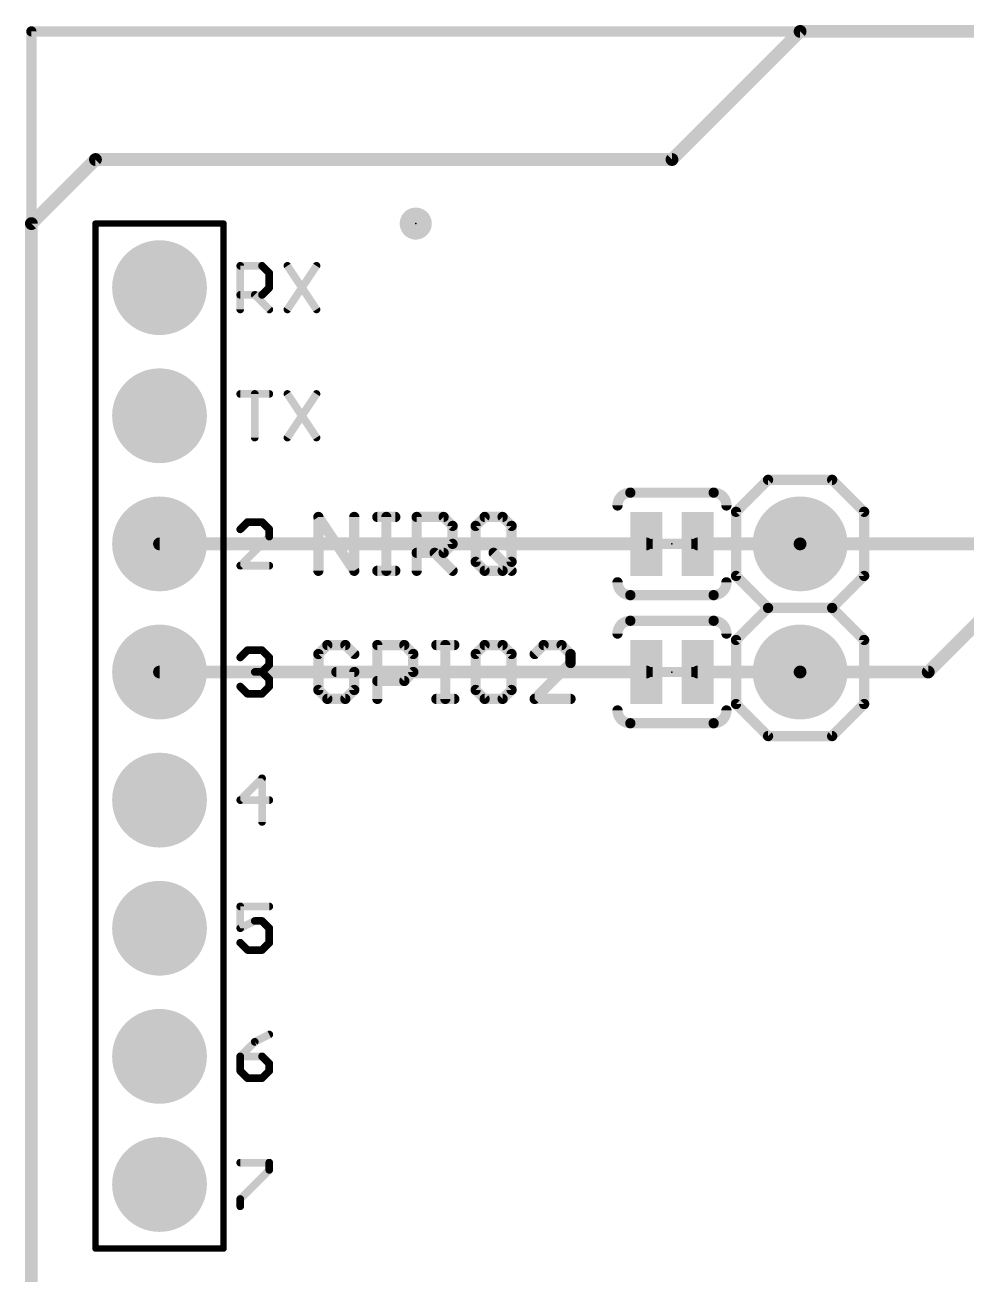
# Model space of a CAD drawing. Extents: x -19.1 to 53.5, y -15.6 to 59.8.
# Drawn here: x -0.13 to 18.53, y 35.04 to 59.82 of the extents above; entities that cross this region are included whole.
import ezdxf

# ---------------------------------------------------------------- set-up
doc = ezdxf.new("R2010")
doc.units = 0
for name, color, linetype in [('1', 12, 'CONTINUOUS'), ('16', 132, 'CONTINUOUS'), ('17', 110, 'CONTINUOUS'), ('20', 53, 'CONTINUOUS'), ('21', 41, 'CONTINUOUS'), ('23', 53, 'CONTINUOUS'), ('51', 53, 'CONTINUOUS')]:
    doc.layers.add(name, color=color, linetype=linetype)

# ---------------------------------------------------------------- blocks, each defined once
blk = doc.blocks.new('RECT')
blk.add_solid([(-0.5, -0.5), (0.5, -0.5), (-0.5, 0.5), (0.5, 0.5)])
blk = doc.blocks.new('ROUNDP')
at = {"const_width": 0.5}
blk.add_lwpolyline([(0, -0.25, 1), (0, 0.25, 1), (0, -0.25)], format="xyb", dxfattribs=at)
blk = doc.blocks.new('PIE')
at = {"const_width": 0.5}
blk.add_lwpolyline([(0, -0.25, 1), (0, 0.25, 1), (0, -0.25)], format="xyb", dxfattribs=at)

msp = doc.modelspace()

# ---------------------------------------------------------------- linework, layer by layer
at = {"layer": '1'}
for points, const_width in [([(0, 59.69), (53.34, 59.69)], 0.2032), ([(0, 0), (0, 59.69)], 0.2032), ([(2.54, 49.53), (12.192, 49.53)], 0.254), ([(12.319, 49.53), (13.081, 49.53)], 0.2032), ([(13.208, 49.53), (15.24, 49.53)], 0.254), ([(17.78, 46.99), (19.67, 48.88)], 0.254), ([(2.54, 46.99), (12.192, 46.99)], 0.254), ([(12.319, 46.99), (13.081, 46.99)], 0.2032), ([(13.208, 46.99), (15.24, 46.99)], 0.254), ([(15.24, 46.99), (17.78, 46.99)], 0.254)]:
    msp.add_lwpolyline(points, dxfattribs=dict(at, const_width=const_width))
for points, const_width in [([(0, 59.7408, 1), (0, 59.6392)], 0.1016), ([(0.0508, 59.69, 1), (-0.0508, 59.69)], 0.1016), ([(2.54, 49.5935, 1), (2.54, 49.4665)], 0.127), ([(12.192, 49.4665, 1), (12.192, 49.5935)], 0.127), ([(12.319, 49.5808, 1), (12.319, 49.4792)], 0.1016), ([(13.081, 49.4792, 1), (13.081, 49.5808)], 0.1016), ([(13.208, 49.5935, 1), (13.208, 49.4665)], 0.127), ([(15.24, 49.4665, 1), (15.24, 49.5935)], 0.127), ([(2.54, 47.0535, 1), (2.54, 46.9265)], 0.127), ([(12.192, 46.9265, 1), (12.192, 47.0535)], 0.127), ([(12.319, 47.0408, 1), (12.319, 46.9392)], 0.1016), ([(13.081, 46.9392, 1), (13.081, 47.0408)], 0.1016), ([(13.208, 47.0535, 1), (13.208, 46.9265)], 0.127), ([(15.24, 47.0535, 1), (15.24, 46.9265)], 0.127), ([(15.24, 46.9265, 1), (15.24, 47.0535)], 0.127), ([(17.7351, 47.0349, 1), (17.8249, 46.9451)], 0.127), ([(17.78, 46.9265, 1), (17.78, 47.0535)], 0.127)]:
    msp.add_lwpolyline(points, format="xyb", dxfattribs=dict(at, const_width=const_width))
at = {"layer": '16'}
for points, const_width in [([(0, 0), (0, 59.69)], 0.2032), ([(0, 59.69), (53.34, 59.69)], 0.2032), ([(15.24, 49.53), (27.94, 49.53)], 0.254)]:
    msp.add_lwpolyline(points, dxfattribs=dict(at, const_width=const_width))
for points, const_width in [([(0.0508, 59.69, 1), (-0.0508, 59.69)], 0.1016), ([(0, 59.7408, 1), (0, 59.6392)], 0.1016), ([(15.24, 49.5935, 1), (15.24, 49.4665)], 0.127)]:
    msp.add_lwpolyline(points, format="xyb", dxfattribs=dict(at, const_width=const_width))
at = {"layer": '20', "const_width": 0.2032}
for points in [[(12.7, 57.15), (15.24, 59.69)], [(15.24, 59.69), (48.26, 59.69)], [(0, 55.88), (1.27, 57.15)], [(1.27, 57.15), (12.7, 57.15)], [(0, 2.54), (0, 55.88)]]:
    msp.add_lwpolyline(points, dxfattribs=at)
at = {"layer": '20', "const_width": 0.1016}
for points in [[(15.24, 59.7408, 1), (15.24, 59.6392)], [(15.2759, 59.6541, 1), (15.2041, 59.7259)], [(1.27, 57.2008, 1), (1.27, 57.0992)], [(1.3059, 57.1141, 1), (1.2341, 57.1859)], [(12.7, 57.0992, 1), (12.7, 57.2008)], [(12.6641, 57.1859, 1), (12.7359, 57.1141)], [(0.0508, 55.88, 1), (-0.0508, 55.88)], [(-0.0359, 55.9159, 1), (0.0359, 55.8441)]]:
    msp.add_lwpolyline(points, format="xyb", dxfattribs=at)
at = {"layer": '21'}
for points, const_width in [([(4.1402, 54.1782), (4.1402, 55.0425)], 0.1524), ([(4.1402, 55.0425), (4.5724, 55.0425)], 0.1524), ([(4.5724, 55.0425), (4.7164, 54.8985)], 0.1524), ([(5.0757, 55.0425), (5.6519, 54.1782)], 0.1524), ([(5.6519, 55.0425), (5.0757, 54.1782)], 0.1524), ([(4.7164, 54.8985), (4.7164, 54.6104)], 0.1524), ([(4.5724, 54.4663), (4.1402, 54.4663)], 0.1524), ([(4.4283, 54.4663), (4.7164, 54.1782)], 0.1524), ([(4.7164, 54.6104), (4.5724, 54.4663)], 0.1524), ([(4.1402, 52.5025), (4.7164, 52.5025)], 0.1524), ([(4.4283, 51.6382), (4.4283, 52.5025)], 0.1524), ([(5.0757, 52.5025), (5.6519, 51.6382)], 0.1524), ([(5.6519, 52.5025), (5.0757, 51.6382)], 0.1524), ([(14.605, 50.8), (13.97, 50.165)], 0.2032), ([(15.875, 50.8), (14.605, 50.8)], 0.2032), ([(16.51, 50.165), (15.875, 50.8)], 0.2032), ([(11.8745, 50.546), (13.5255, 50.546)], 0.2032), ([(5.6896, 48.9966), (5.6896, 50.0643)], 0.2032), ([(5.6896, 50.0643), (6.4014, 48.9966)], 0.2032), ([(6.4014, 48.9966), (6.4014, 50.0643)], 0.2032), ([(6.859, 50.0643), (7.2149, 50.0643)], 0.2032), ([(7.0369, 48.9966), (7.0369, 50.0643)], 0.2032), ([(7.6386, 48.9966), (7.6386, 50.0643)], 0.2032), ([(7.6386, 50.0643), (8.1724, 50.0643)], 0.2032), ([(8.1724, 50.0643), (8.3504, 49.8864)], 0.2032), ([(8.808, 49.8864), (8.9859, 50.0643)], 0.2032), ([(8.9859, 50.0643), (9.3418, 50.0643)], 0.2032), ([(9.3418, 50.0643), (9.5198, 49.8864)], 0.2032), ([(13.97, 50.165), (13.97, 48.895)], 0.2032), ([(16.51, 48.895), (16.51, 50.165)], 0.2032), ([(4.2843, 49.9625), (4.1402, 49.8185)], 0.1524), ([(4.5724, 49.9625), (4.2843, 49.9625)], 0.1524), ([(4.7164, 49.8185), (4.5724, 49.9625)], 0.1524), ([(4.7164, 49.6744), (4.7164, 49.8185)], 0.1524), ([(8.3504, 49.8864), (8.3504, 49.5305)], 0.2032), ([(8.808, 49.1746), (8.808, 49.8864)], 0.2032), ([(9.5198, 49.8864), (9.5198, 49.1746)], 0.2032), ([(4.1402, 49.0982), (4.7164, 49.6744)], 0.1524), ([(8.3504, 49.5305), (8.1724, 49.3525)], 0.2032), ([(8.1724, 49.3525), (7.6386, 49.3525)], 0.2032), ([(7.9945, 49.3525), (8.3504, 48.9966)], 0.2032), ([(9.1639, 49.3525), (9.5198, 48.9966)], 0.2032), ([(4.7164, 49.0982), (4.1402, 49.0982)], 0.1524), ([(6.859, 48.9966), (7.2149, 48.9966)], 0.2032), ([(8.9859, 48.9966), (8.808, 49.1746)], 0.2032), ([(9.3418, 48.9966), (8.9859, 48.9966)], 0.2032), ([(9.5198, 49.1746), (9.3418, 48.9966)], 0.2032), ([(13.97, 48.895), (14.605, 48.26)], 0.2032), ([(15.875, 48.26), (16.51, 48.895)], 0.2032), ([(13.5255, 48.514), (11.8745, 48.514)], 0.2032), ([(14.605, 48.26), (13.97, 47.625)], 0.2032), ([(15.875, 48.26), (14.605, 48.26)], 0.2032), ([(14.605, 48.26), (15.875, 48.26)], 0.2032), ([(16.51, 47.625), (15.875, 48.26)], 0.2032), ([(11.8745, 48.006), (13.5255, 48.006)], 0.2032), ([(5.8676, 47.5243), (5.6896, 47.3464)], 0.2032), ([(6.2235, 47.5243), (5.8676, 47.5243)], 0.2032), ([(6.4014, 47.3464), (6.2235, 47.5243)], 0.2032), ([(6.859, 46.4566), (6.859, 47.5243)], 0.2032), ([(6.859, 47.5243), (7.3929, 47.5243)], 0.2032), ([(7.3929, 47.5243), (7.5708, 47.3464)], 0.2032), ([(8.0284, 47.5243), (8.3843, 47.5243)], 0.2032), ([(8.2063, 46.4566), (8.2063, 47.5243)], 0.2032), ([(8.9859, 47.5243), (8.808, 47.3464)], 0.2032), ([(9.3418, 47.5243), (8.9859, 47.5243)], 0.2032), ([(9.5198, 47.3464), (9.3418, 47.5243)], 0.2032), ([(10.1553, 47.5243), (9.9774, 47.3464)], 0.2032), ([(10.5112, 47.5243), (10.1553, 47.5243)], 0.2032), ([(10.6892, 47.3464), (10.5112, 47.5243)], 0.2032), ([(13.97, 47.625), (13.97, 46.355)], 0.2032), ([(16.51, 46.355), (16.51, 47.625)], 0.2032), ([(4.1402, 47.2785), (4.2843, 47.4225)], 0.1524), ([(4.2843, 47.4225), (4.5724, 47.4225)], 0.1524), ([(4.5724, 47.4225), (4.7164, 47.2785)], 0.1524), ([(4.7164, 47.2785), (4.7164, 47.1344)], 0.1524), ([(5.6896, 47.3464), (5.6896, 46.6346)], 0.2032), ([(7.5708, 47.3464), (7.5708, 46.9905)], 0.2032), ([(8.808, 47.3464), (8.808, 46.6346)], 0.2032), ([(9.5198, 46.6346), (9.5198, 47.3464)], 0.2032), ([(10.6892, 47.1684), (10.6892, 47.3464)], 0.2032), ([(4.7164, 47.1344), (4.5724, 46.9904)], 0.1524), ([(6.4014, 46.9905), (6.0455, 46.9905)], 0.2032), ([(6.4014, 46.6346), (6.4014, 46.9905)], 0.2032), ([(7.5708, 46.9905), (7.3929, 46.8125)], 0.2032), ([(9.9774, 46.4566), (10.6892, 47.1684)], 0.2032), ([(4.5724, 46.9904), (4.4283, 46.9904)], 0.1524), ([(4.5724, 46.9904), (4.7164, 46.8463)], 0.1524), ([(4.7164, 46.8463), (4.7164, 46.7023)], 0.1524), ([(7.3929, 46.8125), (6.859, 46.8125)], 0.2032), ([(4.2843, 46.5582), (4.1402, 46.7023)], 0.1524), ([(4.5724, 46.5582), (4.2843, 46.5582)], 0.1524), ([(4.7164, 46.7023), (4.5724, 46.5582)], 0.1524), ([(5.6896, 46.6346), (5.8676, 46.4566)], 0.2032), ([(6.2235, 46.4566), (6.4014, 46.6346)], 0.2032), ([(8.808, 46.6346), (8.9859, 46.4566)], 0.2032), ([(9.3418, 46.4566), (9.5198, 46.6346)], 0.2032), ([(5.8676, 46.4566), (6.2235, 46.4566)], 0.2032), ([(8.0284, 46.4566), (8.3843, 46.4566)], 0.2032), ([(8.9859, 46.4566), (9.3418, 46.4566)], 0.2032), ([(10.6892, 46.4566), (9.9774, 46.4566)], 0.2032), ([(13.97, 46.355), (14.605, 45.72)], 0.2032), ([(15.875, 45.72), (16.51, 46.355)], 0.2032), ([(13.5255, 45.974), (11.8745, 45.974)], 0.2032), ([(14.605, 45.72), (15.875, 45.72)], 0.2032), ([(4.5724, 44.8825), (4.1402, 44.4504)], 0.1524), ([(4.5724, 44.0182), (4.5724, 44.8825)], 0.1524), ([(4.1402, 44.4504), (4.7164, 44.4504)], 0.1524), ([(4.7164, 42.3425), (4.1402, 42.3425)], 0.1524), ([(4.1402, 42.3425), (4.1402, 41.9104)], 0.1524), ([(4.1402, 41.9104), (4.4283, 42.0544)], 0.1524), ([(4.4283, 42.0544), (4.5724, 42.0544)], 0.1524), ([(4.5724, 42.0544), (4.7164, 41.9104)], 0.1524), ([(4.7164, 41.9104), (4.7164, 41.6223)], 0.1524), ([(4.2843, 41.4782), (4.1402, 41.6223)], 0.1524), ([(4.7164, 41.6223), (4.5724, 41.4782)], 0.1524), ([(4.5724, 41.4782), (4.2843, 41.4782)], 0.1524), ([(4.4283, 39.6585), (4.1402, 39.3704)], 0.1524), ([(4.7164, 39.8025), (4.4283, 39.6585)], 0.1524), ([(4.1402, 39.3704), (4.1402, 39.0823)], 0.1524), ([(4.5724, 39.3704), (4.1402, 39.3704)], 0.1524), ([(4.7164, 39.2263), (4.5724, 39.3704)], 0.1524), ([(4.1402, 39.0823), (4.2843, 38.9382)], 0.1524), ([(4.5724, 38.9382), (4.7164, 39.0823)], 0.1524), ([(4.7164, 39.0823), (4.7164, 39.2263)], 0.1524), ([(4.2843, 38.9382), (4.5724, 38.9382)], 0.1524), ([(4.1402, 37.2625), (4.7164, 37.2625)], 0.1524), ([(4.7164, 37.1185), (4.1402, 36.5423)], 0.1524), ([(4.7164, 37.2625), (4.7164, 37.1185)], 0.1524), ([(4.1402, 36.5423), (4.1402, 36.3982)], 0.1524)]:
    msp.add_lwpolyline(points, dxfattribs=dict(at, const_width=const_width))
for points, const_width in [([(4.1783, 55.0425, 1), (4.1021, 55.0425)], 0.0762), ([(4.1402, 55.0806, 1), (4.1402, 55.0044)], 0.0762), ([(4.5993, 55.0695, 1), (4.5454, 55.0156)], 0.0762), ([(4.5724, 55.0044, 1), (4.5724, 55.0806)], 0.0762), ([(5.1074, 55.0637, 1), (5.044, 55.0214)], 0.0762), ([(5.6836, 55.0214, 1), (5.6202, 55.0637)], 0.0762), ([(4.7545, 54.8985, 1), (4.6783, 54.8985)], 0.0762), ([(4.6895, 54.8715, 1), (4.7434, 54.9254)], 0.0762), ([(4.1402, 54.5044, 1), (4.1402, 54.4282)], 0.0762), ([(4.4553, 54.4933, 1), (4.4014, 54.4394)], 0.0762), ([(4.5454, 54.4933, 1), (4.5993, 54.4394)], 0.0762), ([(4.5724, 54.4282, 1), (4.5724, 54.5044)], 0.0762), ([(4.6783, 54.6104, 1), (4.7545, 54.6104)], 0.0762), ([(4.7434, 54.5834, 1), (4.6895, 54.6373)], 0.0762), ([(4.1021, 54.1782, 1), (4.1783, 54.1782)], 0.0762), ([(4.6895, 54.1513, 1), (4.7434, 54.2051)], 0.0762), ([(5.044, 54.1993, 1), (5.1074, 54.1571)], 0.0762), ([(5.6202, 54.1571, 1), (5.6836, 54.1993)], 0.0762), ([(4.1402, 52.5406, 1), (4.1402, 52.4644)], 0.0762), ([(4.4664, 52.5025, 1), (4.3902, 52.5025)], 0.0762), ([(4.7164, 52.4644, 1), (4.7164, 52.5406)], 0.0762), ([(5.1074, 52.5237, 1), (5.044, 52.4814)], 0.0762), ([(5.6836, 52.4814, 1), (5.6202, 52.5237)], 0.0762), ([(4.3902, 51.6382, 1), (4.4664, 51.6382)], 0.0762), ([(5.044, 51.6593, 1), (5.1074, 51.6171)], 0.0762), ([(5.6202, 51.6171, 1), (5.6836, 51.6593)], 0.0762), ([(14.605, 50.8508, 1), (14.605, 50.7492)], 0.1016), ([(14.6409, 50.7641, 1), (14.5691, 50.8359)], 0.1016), ([(15.9109, 50.8359, 1), (15.8391, 50.7641)], 0.1016), ([(15.875, 50.7492, 1), (15.875, 50.8508)], 0.1016), ([(11.8745, 50.546, 0.4142), (11.6205, 50.292)], 0.2032), ([(11.8745, 50.5968, 1), (11.8745, 50.4952)], 0.1016), ([(11.8745, 50.4952, 1), (11.8745, 50.5968)], 0.1016), ([(13.7795, 50.292, 0.4142), (13.5255, 50.546)], 0.2032), ([(13.5255, 50.5968, 1), (13.5255, 50.4952)], 0.1016), ([(13.5255, 50.4952, 1), (13.5255, 50.5968)], 0.1016), ([(11.5697, 50.292, 1), (11.6713, 50.292)], 0.1016), ([(13.7287, 50.292, 1), (13.8303, 50.292)], 0.1016), ([(5.7404, 50.0643, 1), (5.6388, 50.0643)], 0.1016), ([(5.7319, 50.0925, 1), (5.6473, 50.0361)], 0.1016), ([(6.4522, 50.0643, 1), (6.3506, 50.0643)], 0.1016), ([(6.859, 50.1151, 1), (6.859, 50.0135)], 0.1016), ([(7.0877, 50.0643, 1), (6.9861, 50.0643)], 0.1016), ([(7.2149, 50.0135, 1), (7.2149, 50.1151)], 0.1016), ([(7.6894, 50.0643, 1), (7.5878, 50.0643)], 0.1016), ([(7.6386, 50.1151, 1), (7.6386, 50.0135)], 0.1016), ([(8.2084, 50.1002, 1), (8.1365, 50.0284)], 0.1016), ([(8.1724, 50.0135, 1), (8.1724, 50.1151)], 0.1016), ([(8.9859, 50.1151, 1), (8.9859, 50.0135)], 0.1016), ([(9.0219, 50.0284, 1), (8.95, 50.1002)], 0.1016), ([(9.3778, 50.1002, 1), (9.3059, 50.0284)], 0.1016), ([(9.3418, 50.0135, 1), (9.3418, 50.1151)], 0.1016), ([(14.0208, 50.165, 1), (13.9192, 50.165)], 0.1016), ([(13.9341, 50.2009, 1), (14.0059, 50.1291)], 0.1016), ([(16.5608, 50.165, 1), (16.4592, 50.165)], 0.1016), ([(16.4741, 50.1291, 1), (16.5459, 50.2009)], 0.1016), ([(4.1133, 49.8454, 1), (4.1671, 49.7915)], 0.0762), ([(4.2843, 50.0006, 1), (4.2843, 49.9244)], 0.0762), ([(4.3112, 49.9356, 1), (4.2573, 49.9895)], 0.0762), ([(4.5993, 49.9895, 1), (4.5454, 49.9356)], 0.0762), ([(4.5724, 49.9244, 1), (4.5724, 50.0006)], 0.0762), ([(4.7545, 49.8185, 1), (4.6783, 49.8185)], 0.0762), ([(4.6895, 49.7915, 1), (4.7434, 49.8454)], 0.0762), ([(8.4012, 49.8864, 1), (8.2996, 49.8864)], 0.1016), ([(8.3145, 49.8504, 1), (8.3863, 49.9223)], 0.1016), ([(8.8588, 49.8864, 1), (8.7572, 49.8864)], 0.1016), ([(8.7721, 49.9223, 1), (8.8439, 49.8504)], 0.1016), ([(9.5706, 49.8864, 1), (9.469, 49.8864)], 0.1016), ([(9.4839, 49.8504, 1), (9.5557, 49.9223)], 0.1016), ([(4.6783, 49.6744, 1), (4.7545, 49.6744)], 0.0762), ([(4.7434, 49.6475, 1), (4.6895, 49.7014)], 0.0762), ([(8.2996, 49.5305, 1), (8.4012, 49.5305)], 0.1016), ([(8.3863, 49.4945, 1), (8.3145, 49.5664)], 0.1016), ([(7.6386, 49.4033, 1), (7.6386, 49.3017)], 0.1016), ([(8.0304, 49.3884, 1), (7.9586, 49.3166)], 0.1016), ([(8.1365, 49.3884, 1), (8.2084, 49.3166)], 0.1016), ([(8.1724, 49.3017, 1), (8.1724, 49.4033)], 0.1016), ([(9.1998, 49.3884, 1), (9.128, 49.3166)], 0.1016), ([(4.1402, 49.1363, 1), (4.1402, 49.0601)], 0.0762), ([(4.1133, 49.1251, 1), (4.1671, 49.0713)], 0.0762), ([(4.7164, 49.0601, 1), (4.7164, 49.1363)], 0.0762), ([(6.3591, 48.9684, 1), (6.4437, 49.0248)], 0.1016), ([(6.859, 49.0474, 1), (6.859, 48.9458)], 0.1016), ([(7.2149, 48.9458, 1), (7.2149, 49.0474)], 0.1016), ([(8.3145, 48.9607, 1), (8.3863, 49.0325)], 0.1016), ([(8.8439, 49.2105, 1), (8.7721, 49.1386)], 0.1016), ([(8.7572, 49.1746, 1), (8.8588, 49.1746)], 0.1016), ([(8.9859, 49.0474, 1), (8.9859, 48.9458)], 0.1016), ([(8.95, 48.9607, 1), (9.0219, 49.0325)], 0.1016), ([(9.3059, 49.0325, 1), (9.3778, 48.9607)], 0.1016), ([(9.3418, 48.9458, 1), (9.3418, 49.0474)], 0.1016), ([(9.469, 49.1746, 1), (9.5706, 49.1746)], 0.1016), ([(9.5557, 49.1386, 1), (9.4839, 49.2105)], 0.1016), ([(9.4839, 48.9607, 1), (9.5557, 49.0325)], 0.1016), ([(5.6388, 48.9966, 1), (5.7404, 48.9966)], 0.1016), ([(6.3506, 48.9966, 1), (6.4522, 48.9966)], 0.1016), ([(6.9861, 48.9966, 1), (7.0877, 48.9966)], 0.1016), ([(7.5878, 48.9966, 1), (7.6894, 48.9966)], 0.1016), ([(11.6205, 48.768, 0.4142), (11.8745, 48.514)], 0.2032), ([(11.6713, 48.768, 1), (11.5697, 48.768)], 0.1016), ([(13.5255, 48.514, 0.4142), (13.7795, 48.768)], 0.2032), ([(13.8303, 48.768, 1), (13.7287, 48.768)], 0.1016), ([(14.0059, 48.9309, 1), (13.9341, 48.8591)], 0.1016), ([(13.9192, 48.895, 1), (14.0208, 48.895)], 0.1016), ([(16.4592, 48.895, 1), (16.5608, 48.895)], 0.1016), ([(16.5459, 48.8591, 1), (16.4741, 48.9309)], 0.1016), ([(11.8745, 48.5648, 1), (11.8745, 48.4632)], 0.1016), ([(11.8745, 48.4632, 1), (11.8745, 48.5648)], 0.1016), ([(13.5255, 48.5648, 1), (13.5255, 48.4632)], 0.1016), ([(13.5255, 48.4632, 1), (13.5255, 48.5648)], 0.1016), ([(14.605, 48.3108, 1), (14.605, 48.2092)], 0.1016), ([(14.605, 48.3108, 1), (14.605, 48.2092)], 0.1016), ([(14.6409, 48.2241, 1), (14.5691, 48.2959)], 0.1016), ([(14.5691, 48.2241, 1), (14.6409, 48.2959)], 0.1016), ([(15.9109, 48.2959, 1), (15.8391, 48.2241)], 0.1016), ([(15.8391, 48.2959, 1), (15.9109, 48.2241)], 0.1016), ([(15.875, 48.2092, 1), (15.875, 48.3108)], 0.1016), ([(15.875, 48.2092, 1), (15.875, 48.3108)], 0.1016), ([(11.8745, 48.006, 0.4142), (11.6205, 47.752)], 0.2032), ([(11.8745, 48.0568, 1), (11.8745, 47.9552)], 0.1016), ([(11.8745, 47.9552, 1), (11.8745, 48.0568)], 0.1016), ([(13.7795, 47.752, 0.4142), (13.5255, 48.006)], 0.2032), ([(13.5255, 48.0568, 1), (13.5255, 47.9552)], 0.1016), ([(13.5255, 47.9552, 1), (13.5255, 48.0568)], 0.1016), ([(5.8676, 47.5751, 1), (5.8676, 47.4735)], 0.1016), ([(5.9035, 47.4884, 1), (5.8316, 47.5602)], 0.1016), ([(6.2594, 47.5602, 1), (6.1875, 47.4884)], 0.1016), ([(6.2235, 47.4735, 1), (6.2235, 47.5751)], 0.1016), ([(6.9098, 47.5243, 1), (6.8082, 47.5243)], 0.1016), ([(6.859, 47.5751, 1), (6.859, 47.4735)], 0.1016), ([(7.4288, 47.5602, 1), (7.3569, 47.4884)], 0.1016), ([(7.3929, 47.4735, 1), (7.3929, 47.5751)], 0.1016), ([(8.0284, 47.5751, 1), (8.0284, 47.4735)], 0.1016), ([(8.2571, 47.5243, 1), (8.1555, 47.5243)], 0.1016), ([(8.3843, 47.4735, 1), (8.3843, 47.5751)], 0.1016), ([(8.9859, 47.5751, 1), (8.9859, 47.4735)], 0.1016), ([(9.0219, 47.4884, 1), (8.95, 47.5602)], 0.1016), ([(9.3778, 47.5602, 1), (9.3059, 47.4884)], 0.1016), ([(9.3418, 47.4735, 1), (9.3418, 47.5751)], 0.1016), ([(10.1553, 47.5751, 1), (10.1553, 47.4735)], 0.1016), ([(10.1913, 47.4884, 1), (10.1194, 47.5602)], 0.1016), ([(10.5472, 47.5602, 1), (10.4753, 47.4884)], 0.1016), ([(10.5112, 47.4735, 1), (10.5112, 47.5751)], 0.1016), ([(11.5697, 47.752, 1), (11.6713, 47.752)], 0.1016), ([(13.7287, 47.752, 1), (13.8303, 47.752)], 0.1016), ([(14.0208, 47.625, 1), (13.9192, 47.625)], 0.1016), ([(13.9341, 47.6609, 1), (14.0059, 47.5891)], 0.1016), ([(16.5608, 47.625, 1), (16.4592, 47.625)], 0.1016), ([(16.4741, 47.5891, 1), (16.5459, 47.6609)], 0.1016), ([(4.1133, 47.3054, 1), (4.1671, 47.2515)], 0.0762), ([(4.2843, 47.4606, 1), (4.2843, 47.3844)], 0.0762), ([(4.3112, 47.3956, 1), (4.2573, 47.4495)], 0.0762), ([(4.5993, 47.4495, 1), (4.5454, 47.3956)], 0.0762), ([(4.5724, 47.3844, 1), (4.5724, 47.4606)], 0.0762), ([(4.7545, 47.2785, 1), (4.6783, 47.2785)], 0.0762), ([(4.6895, 47.2515, 1), (4.7434, 47.3054)], 0.0762), ([(5.7404, 47.3464, 1), (5.6388, 47.3464)], 0.1016), ([(5.6537, 47.3823, 1), (5.7255, 47.3104)], 0.1016), ([(6.3655, 47.3104, 1), (6.4373, 47.3823)], 0.1016), ([(7.6216, 47.3464, 1), (7.52, 47.3464)], 0.1016), ([(7.5349, 47.3104, 1), (7.6067, 47.3823)], 0.1016), ([(8.8588, 47.3464, 1), (8.7572, 47.3464)], 0.1016), ([(8.7721, 47.3823, 1), (8.8439, 47.3104)], 0.1016), ([(9.5706, 47.3464, 1), (9.469, 47.3464)], 0.1016), ([(9.4839, 47.3104, 1), (9.5557, 47.3823)], 0.1016), ([(9.9415, 47.3823, 1), (10.0133, 47.3104)], 0.1016), ([(10.74, 47.3464, 1), (10.6384, 47.3464)], 0.1016), ([(10.6533, 47.3104, 1), (10.7251, 47.3823)], 0.1016), ([(4.6783, 47.1344, 1), (4.7545, 47.1344)], 0.0762), ([(4.7434, 47.1075, 1), (4.6895, 47.1614)], 0.0762), ([(6.0455, 47.0413, 1), (6.0455, 46.9397)], 0.1016), ([(6.4522, 46.9905, 1), (6.3506, 46.9905)], 0.1016), ([(6.4014, 46.9397, 1), (6.4014, 47.0413)], 0.1016), ([(7.6067, 46.9545, 1), (7.5349, 47.0264)], 0.1016), ([(10.6384, 47.1684, 1), (10.74, 47.1684)], 0.1016), ([(10.7251, 47.1325, 1), (10.6533, 47.2043)], 0.1016), ([(4.4283, 47.0285, 1), (4.4283, 46.9523)], 0.0762), ([(4.5993, 47.0173, 1), (4.5454, 46.9634)], 0.0762), ([(4.5454, 47.0173, 1), (4.5993, 46.9634)], 0.0762), ([(4.5724, 46.9523, 1), (4.5724, 47.0285)], 0.0762), ([(4.7545, 46.8463, 1), (4.6783, 46.8463)], 0.0762), ([(4.6895, 46.8194, 1), (4.7434, 46.8733)], 0.0762), ([(6.859, 46.8633, 1), (6.859, 46.7617)], 0.1016), ([(7.3569, 46.8484, 1), (7.4288, 46.7766)], 0.1016), ([(7.3929, 46.7617, 1), (7.3929, 46.8633)], 0.1016), ([(7.52, 46.9905, 1), (7.6216, 46.9905)], 0.1016), ([(4.1671, 46.7292, 1), (4.1133, 46.6753)], 0.0762), ([(4.2843, 46.5963, 1), (4.2843, 46.5201)], 0.0762), ([(4.2573, 46.5313, 1), (4.3112, 46.5851)], 0.0762), ([(4.5454, 46.5851, 1), (4.5993, 46.5313)], 0.0762), ([(4.5724, 46.5201, 1), (4.5724, 46.5963)], 0.0762), ([(4.6783, 46.7023, 1), (4.7545, 46.7023)], 0.0762), ([(4.7434, 46.6753, 1), (4.6895, 46.7292)], 0.0762), ([(5.7255, 46.6705, 1), (5.6537, 46.5986)], 0.1016), ([(5.6388, 46.6346, 1), (5.7404, 46.6346)], 0.1016), ([(6.3506, 46.6346, 1), (6.4522, 46.6346)], 0.1016), ([(6.4373, 46.5986, 1), (6.3655, 46.6705)], 0.1016), ([(8.8439, 46.6705, 1), (8.7721, 46.5986)], 0.1016), ([(8.7572, 46.6346, 1), (8.8588, 46.6346)], 0.1016), ([(9.469, 46.6346, 1), (9.5706, 46.6346)], 0.1016), ([(9.5557, 46.5986, 1), (9.4839, 46.6705)], 0.1016), ([(5.8676, 46.5074, 1), (5.8676, 46.4058)], 0.1016), ([(5.8316, 46.4207, 1), (5.9035, 46.4925)], 0.1016), ([(6.1875, 46.4925, 1), (6.2594, 46.4207)], 0.1016), ([(6.2235, 46.4058, 1), (6.2235, 46.5074)], 0.1016), ([(6.8082, 46.4566, 1), (6.9098, 46.4566)], 0.1016), ([(8.0284, 46.5074, 1), (8.0284, 46.4058)], 0.1016), ([(8.1555, 46.4566, 1), (8.2571, 46.4566)], 0.1016), ([(8.3843, 46.4058, 1), (8.3843, 46.5074)], 0.1016), ([(8.9859, 46.5074, 1), (8.9859, 46.4058)], 0.1016), ([(8.95, 46.4207, 1), (9.0219, 46.4925)], 0.1016), ([(9.3059, 46.4925, 1), (9.3778, 46.4207)], 0.1016), ([(9.3418, 46.4058, 1), (9.3418, 46.5074)], 0.1016), ([(9.9774, 46.5074, 1), (9.9774, 46.4058)], 0.1016), ([(9.9415, 46.4925, 1), (10.0133, 46.4207)], 0.1016), ([(10.6892, 46.4058, 1), (10.6892, 46.5074)], 0.1016), ([(14.0059, 46.3909, 1), (13.9341, 46.3191)], 0.1016), ([(13.9192, 46.355, 1), (14.0208, 46.355)], 0.1016), ([(16.4592, 46.355, 1), (16.5608, 46.355)], 0.1016), ([(16.5459, 46.3191, 1), (16.4741, 46.3909)], 0.1016), ([(11.6205, 46.228, 0.4142), (11.8745, 45.974)], 0.2032), ([(11.6713, 46.228, 1), (11.5697, 46.228)], 0.1016), ([(13.5255, 45.974, 0.4142), (13.7795, 46.228)], 0.2032), ([(13.8303, 46.228, 1), (13.7287, 46.228)], 0.1016), ([(11.8745, 46.0248, 1), (11.8745, 45.9232)], 0.1016), ([(11.8745, 45.9232, 1), (11.8745, 46.0248)], 0.1016), ([(13.5255, 46.0248, 1), (13.5255, 45.9232)], 0.1016), ([(13.5255, 45.9232, 1), (13.5255, 46.0248)], 0.1016), ([(14.605, 45.7708, 1), (14.605, 45.6692)], 0.1016), ([(14.5691, 45.6841, 1), (14.6409, 45.7559)], 0.1016), ([(15.8391, 45.7559, 1), (15.9109, 45.6841)], 0.1016), ([(15.875, 45.6692, 1), (15.875, 45.7708)], 0.1016), ([(4.6105, 44.8825, 1), (4.5343, 44.8825)], 0.0762), ([(4.5993, 44.8556, 1), (4.5454, 44.9095)], 0.0762), ([(4.1402, 44.4885, 1), (4.1402, 44.4123)], 0.0762), ([(4.1133, 44.4773, 1), (4.1671, 44.4234)], 0.0762), ([(4.7164, 44.4123, 1), (4.7164, 44.4885)], 0.0762), ([(4.5343, 44.0182, 1), (4.6105, 44.0182)], 0.0762), ([(4.1402, 42.3806, 1), (4.1402, 42.3044)], 0.0762), ([(4.1783, 42.3425, 1), (4.1021, 42.3425)], 0.0762), ([(4.7164, 42.3044, 1), (4.7164, 42.3806)], 0.0762), ([(4.4283, 42.0925, 1), (4.4283, 42.0163)], 0.0762), ([(4.4454, 42.0203, 1), (4.4113, 42.0885)], 0.0762), ([(4.5993, 42.0814, 1), (4.5454, 42.0275)], 0.0762), ([(4.5724, 42.0163, 1), (4.5724, 42.0925)], 0.0762), ([(4.1232, 41.9444, 1), (4.1572, 41.8763)], 0.0762), ([(4.1021, 41.9104, 1), (4.1783, 41.9104)], 0.0762), ([(4.7545, 41.9104, 1), (4.6783, 41.9104)], 0.0762), ([(4.6895, 41.8834, 1), (4.7434, 41.9373)], 0.0762), ([(4.1671, 41.6492, 1), (4.1133, 41.5953)], 0.0762), ([(4.6783, 41.6223, 1), (4.7545, 41.6223)], 0.0762), ([(4.7434, 41.5953, 1), (4.6895, 41.6492)], 0.0762), ([(4.2843, 41.5163, 1), (4.2843, 41.4401)], 0.0762), ([(4.2573, 41.4513, 1), (4.3112, 41.5051)], 0.0762), ([(4.5454, 41.5051, 1), (4.5993, 41.4513)], 0.0762), ([(4.5724, 41.4401, 1), (4.5724, 41.5163)], 0.0762), ([(4.4113, 39.6926, 1), (4.4454, 39.6244)], 0.0762), ([(4.4553, 39.6315, 1), (4.4014, 39.6854)], 0.0762), ([(4.7335, 39.7685, 1), (4.6994, 39.8366)], 0.0762), ([(4.1783, 39.3704, 1), (4.1021, 39.3704)], 0.0762), ([(4.1402, 39.4085, 1), (4.1402, 39.3323)], 0.0762), ([(4.1133, 39.3973, 1), (4.1671, 39.3434)], 0.0762), ([(4.5993, 39.3973, 1), (4.5454, 39.3434)], 0.0762), ([(4.5724, 39.3323, 1), (4.5724, 39.4085)], 0.0762), ([(4.1671, 39.1092, 1), (4.1133, 39.0553)], 0.0762), ([(4.7545, 39.2263, 1), (4.6783, 39.2263)], 0.0762), ([(4.6895, 39.1994, 1), (4.7434, 39.2533)], 0.0762), ([(4.7434, 39.0553, 1), (4.6895, 39.1092)], 0.0762), ([(4.1021, 39.0823, 1), (4.1783, 39.0823)], 0.0762), ([(4.2843, 38.9763, 1), (4.2843, 38.9001)], 0.0762), ([(4.2573, 38.9113, 1), (4.3112, 38.9651)], 0.0762), ([(4.5454, 38.9651, 1), (4.5993, 38.9113)], 0.0762), ([(4.5724, 38.9001, 1), (4.5724, 38.9763)], 0.0762), ([(4.6783, 39.0823, 1), (4.7545, 39.0823)], 0.0762), ([(4.1402, 37.3006, 1), (4.1402, 37.2244)], 0.0762), ([(4.7545, 37.2625, 1), (4.6783, 37.2625)], 0.0762), ([(4.7434, 37.0915, 1), (4.6895, 37.1454)], 0.0762), ([(4.7164, 37.2244, 1), (4.7164, 37.3006)], 0.0762), ([(4.6783, 37.1185, 1), (4.7545, 37.1185)], 0.0762), ([(4.1783, 36.5423, 1), (4.1021, 36.5423)], 0.0762), ([(4.1133, 36.5692, 1), (4.1671, 36.5153)], 0.0762), ([(4.1021, 36.3982, 1), (4.1783, 36.3982)], 0.0762)]:
    msp.add_lwpolyline(points, format="xyb", dxfattribs=dict(at, const_width=const_width))
at = {"layer": '23'}
for p in [(7.62, 55.88), (12.7, 49.53), (15.24, 49.53), (12.7, 46.99), (15.24, 46.99)]:
    msp.add_point(p, dxfattribs=at)
at = {"layer": '51'}
for points, const_width in [([(15.24, 59.69), (12.7, 57.15)], 0.254), ([(48.26, 59.69), (15.24, 59.69)], 0.254), ([(1.27, 57.15), (0, 55.88)], 0.254), ([(12.7, 57.15), (1.27, 57.15)], 0.254), ([(0, 55.88), (0, 2.54)], 0.254), ([(1.27, 55.88), (3.81, 55.88)], 0.127), ([(1.27, 35.56), (1.27, 55.88)], 0.127), ([(3.81, 55.88), (3.81, 35.56)], 0.127), ([(3.81, 35.56), (1.27, 35.56)], 0.127)]:
    msp.add_lwpolyline(points, dxfattribs=dict(at, const_width=const_width))
for points, const_width in [([(15.24, 59.7535, 1), (15.24, 59.6265)], 0.127), ([(15.2849, 59.6451, 1), (15.1951, 59.7349)], 0.127), ([(1.27, 57.2135, 1), (1.27, 57.0865)], 0.127), ([(1.3149, 57.1051, 1), (1.2251, 57.1949)], 0.127), ([(12.6551, 57.1949, 1), (12.7449, 57.1051)], 0.127), ([(12.7, 57.0865, 1), (12.7, 57.2135)], 0.127), ([(0.0635, 55.88, 1), (-0.0635, 55.88)], 0.127), ([(-0.0449, 55.9249, 1), (0.0449, 55.8351)], 0.127), ([(1.27, 55.9118, 1), (1.27, 55.8483)], 0.0635), ([(1.3017, 55.88, 1), (1.2383, 55.88)], 0.0635), ([(3.8418, 55.88, 1), (3.7782, 55.88)], 0.0635), ([(3.81, 55.8483, 1), (3.81, 55.9118)], 0.0635), ([(1.27, 35.5918, 1), (1.27, 35.5282)], 0.0635), ([(1.2383, 35.56, 1), (1.3017, 35.56)], 0.0635), ([(3.7782, 35.56, 1), (3.8418, 35.56)], 0.0635), ([(3.81, 35.5282, 1), (3.81, 35.5918)], 0.0635)]:
    msp.add_lwpolyline(points, format="xyb", dxfattribs=dict(at, const_width=const_width))

# ---------------------------------------------------------------- block references
at = {"layer": '1', "xscale": 0.635}
for name, p, yscale in [('PIE', (7.62, 55.88), 0.635), ('RECT', (12.192, 49.53), 1.27), ('RECT', (13.208, 49.53), 1.27), ('RECT', (12.192, 46.99), 1.27), ('RECT', (13.208, 46.99), 1.27)]:
    msp.add_blockref(name, p, dxfattribs=dict(at, yscale=yscale))
at = {"layer": '17', "xscale": 1.8796, "yscale": 1.8796, "rotation": 90}
for p in [(2.54, 54.61), (2.54, 54.61), (2.54, 52.07), (2.54, 52.07), (2.54, 49.53), (2.54, 49.53), (15.24, 49.53), (15.24, 49.53), (2.54, 46.99), (2.54, 46.99), (15.24, 46.99), (15.24, 46.99), (2.54, 44.45), (2.54, 44.45), (2.54, 41.91), (2.54, 41.91), (2.54, 39.37), (2.54, 39.37), (2.54, 36.83), (2.54, 36.83)]:
    msp.add_blockref('ROUNDP', p, dxfattribs=at)
at = {"layer": '51', "xscale": 0.508, "yscale": 0.508}
for p in [(15.24, 49.53), (15.24, 46.99)]:
    msp.add_blockref('RECT', p, dxfattribs=at)

doc.saveas('drawing.dxf')
